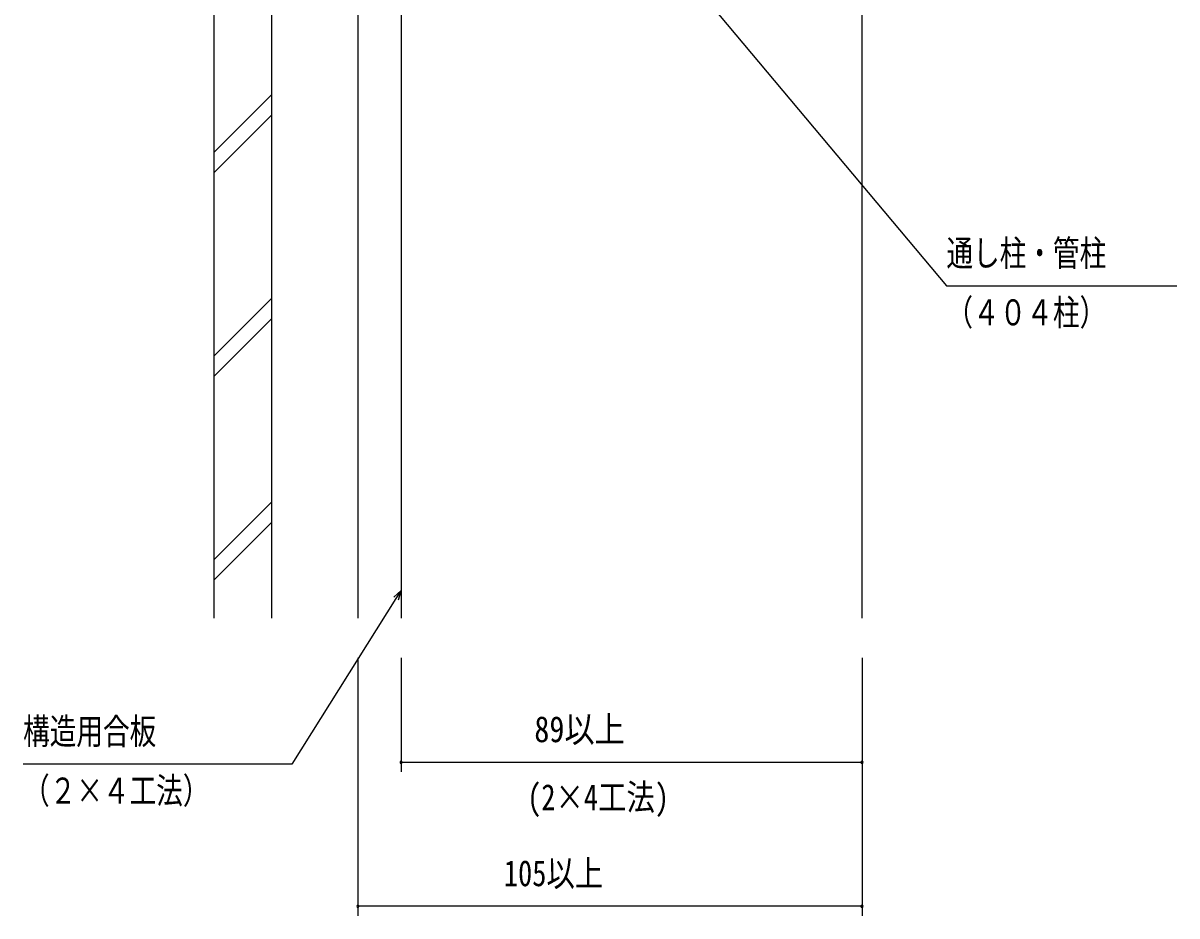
# Model space of a CAD drawing. Units: millimetres, scale not verified. Extents: x -693 to 693, y -1120 to 1122.
# Drawn here: x 193.4 to 433.7, y 13.7 to 199.6 of the extents above; entities that cross this region are included whole.
import ezdxf
from ezdxf.enums import TextEntityAlignment as Align

# ---------------------------------------------------------------- set-up
doc = ezdxf.new("R2010")
doc.units = ezdxf.units.MM
doc.header["$LTSCALE"] = 4
doc.layers.add('0-3_YKK_D', color=6, linetype='Continuous')
doc.layers.add('0-5_YSS_K', color=3, linetype='Continuous')
doc.styles.add('ＭＳ ゴシック', font='')
doc.styles.get('ＭＳ ゴシック').set_extended_font_data('MS Gothic')

msp = doc.modelspace()

# ---------------------------------------------------------------- linework, layer by layer
at = {"layer": '0-3_YKK_D'}
for p, q in [((320.588, 222.509), (385.678, 144.879)), ((385.678, 144.879), (433.678, 144.879)), ((271.036, 79.74), (249.395, 45.275)), ((270.583, 80.025), (272.1, 81.434)), ((272.1, 81.434), (271.036, 79.74)), ((272.1, 81.434), (271.49, 79.455)), ((263.1, 67.413), (263.1, 13.657)), ((272.1, 67.413), (272.1, 43.657)), ((368.1, 67.413), (368.1, 13.657)), ((368.1, 67.413), (368.1, 43.657)), ((272.1, 45.657), (368.1, 45.657)), ((249.395, 45.275), (193.395, 45.275)), ((368.1, 15.657), (263.1, 15.657))]:
    msp.add_line(p, q, dxfattribs=at)
for centre, start, end in [((272.1, 45.657), 0, 180), ((272.1, 45.657), 180, 0), ((368.1, 45.657), 0, 180), ((368.1, 45.657), 180, 0), ((263.1, 15.657), 0, 180), ((263.1, 15.657), 180, 0), ((368.1, 15.657), 0, 180), ((368.1, 15.657), 180, 0)]:
    msp.add_arc(centre, 0.212, start, end, dxfattribs=at)
at = {"layer": '0-5_YSS_K'}
for p, q in [((233.1, 443.74), (233.1, 75.653)), ((245.1, 443.74), (245.1, 75.653)), ((263.1, 443.74), (263.1, 75.653)), ((272.1, 443.74), (272.1, 75.653)), ((368.1, 75.653), (368.1, 443.74)), ((245.1, 221.545), (245.1, 75.653)), ((263.1, 221.545), (263.1, 75.653)), ((233.1, 172.689), (245.1, 184.689)), ((233.1, 168.446), (245.1, 180.446)), ((233.1, 130.262), (245.1, 142.262)), ((233.1, 126.02), (245.1, 138.02)), ((233.1, 87.836), (245.1, 99.836)), ((233.1, 83.593), (245.1, 95.593))]:
    msp.add_line(p, q, dxfattribs=at)

# ---------------------------------------------------------------- texts
at = {"layer": '0-3_YKK_D', "style": 'ＭＳ ゴシック'}
for s, width, p in [('通し柱・管柱', 0.75, (385.678, 147.379)), ('（４０４柱）', 0.75, (385.678, 135.026)), ('構造用合板', 0.75, (193.395, 47.775)), ('89以上', 0.85, (299.859, 48.219)), ('（２×４工法）', 0.75, (193.395, 35.422)), ('(2×4工法)', 0.8, (298.373, 34.054)), ('105以上', 0.8, (293.526, 18.219))]:
    msp.add_text(s, height=5.422, dxfattribs=dict(at, width=width)).set_placement(p, align=Align.BOTTOM_LEFT)

doc.saveas('drawing.dxf')
